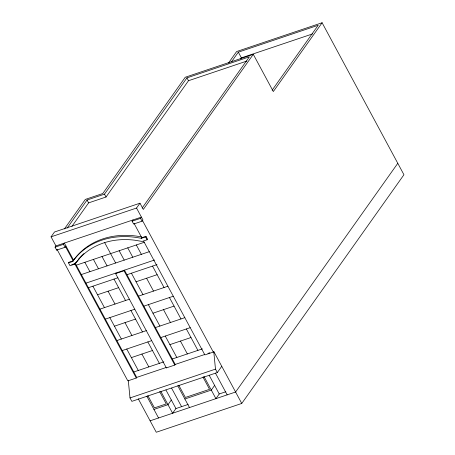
<?xml version="1.0" encoding="UTF-8"?>
<svg xmlns="http://www.w3.org/2000/svg" width="455" height="455" viewBox="0 0 455 455"><rect width="100%" height="100%" fill="white"/><g stroke="black" fill="none" stroke-linecap="round" stroke-linejoin="round"><path stroke-width="0.68" d="M65.964 246.024L65.082 247.27L56.653 250.125L55.055 247.162L55.942 245.91L51.057 236.845L54.492 231.999L139.975 203.197L143.319 209.408L253.287 54.333L273.324 91.54L322.106 22.75L403.943 174.737L241.753 403.448L156.275 432.25L138.252 398.785M64.405 228.945L85.352 199.404L102.79 193.529L185.242 77.259L253.287 54.333M67.147 228.097L87.059 200.018L104.491 194.143L186.948 77.873L249.368 56.841L142.148 208.037M71.936 226.368L88.6 202.879L106.032 197.004L188.484 80.728L246.877 61.055M56.653 250.125L57.097 249.505L127.832 380.88L136.267 378.037L136.71 377.411L166.132 367.498M55.055 247.162L63.49 244.318L64.377 243.067L73.608 260.209L72.72 261.46L68.5 262.882L70.042 265.737L74.973 264.076L79.039 258.918A76.599 63.211 35.3 0 1 134.635 240.189L142.153 241.44L147.084 239.779L147.528 239.154L145.987 236.293L141.772 237.715L141.329 238.34A79.995 66.015 35.3 0 0 72.72 261.46M68.5 262.882L68.944 262.256L73.164 260.834L65.526 246.644M74.256 264.315L74.7 263.69L136.267 378.037M74.973 264.076L79.926 257.672A76.599 63.211 35.3 0 1 83.959 253.571M78.601 259.475L79.488 258.224M228.438 63.097L236.623 51.551L322.106 22.75M231.413 61.914L238.329 52.166L318.187 25.258L272.158 90.17M240.593 59.031L241.406 57.882L312.539 33.915M51.057 236.845L136.54 208.043L139.975 203.197M136.54 208.043L142.944 219.941L142.057 221.187L133.633 224.048L132.098 221.198L132.985 219.947M132.098 221.198L140.532 218.355L141.42 217.109L55.942 245.91M204.653 354.519L175.238 364.432L174.794 365.058L166.354 367.902L115.593 273.62L116.036 272.994M141.329 238.34L145.549 236.918L145.987 236.293M115.593 273.62L124.027 270.776L124.471 270.151L175.238 364.432M166.354 367.902L166.797 367.276M171.325 399.985L168.003 404.671L153.944 409.409M143.643 241.195L204.881 354.917L213.315 352.079L213.759 351.453L241.753 403.448M188.177 404.432L175.937 408.556L172.616 413.242L160.933 391.55M128.276 380.255L129.999 397.932L131.848 401.361L217.325 372.554L221.756 366.309M214.629 385.396L211.302 390.083L184.872 398.989M225.856 391.738L219.242 393.967L215.92 398.654L203.903 376.33M397.789 163.311L235.599 392.022L150.122 420.824M75.86 262.825L75.143 263.064L136.71 377.411M71.685 264.708L74.7 263.69M76.286 265.191L144.235 242.293M81.331 274.564L149.286 251.666M85.95 283.135L154.558 260.015M88.412 287.702L117.856 277.783M126.934 274.723L157.02 264.588M97.524 294.76L118.613 287.651M136.045 281.781L157.134 274.672M99.946 309.133L129.391 299.208M138.468 296.154L167.912 286.229M105.332 319.131L134.777 309.207M143.854 306.152L173.298 296.228M114.444 326.184L135.533 319.08M152.965 313.205L174.055 306.101M116.867 340.556L146.311 330.637M155.394 327.577L184.832 317.658M122.253 350.555L151.697 340.636M160.774 337.576L190.218 327.657M131.364 357.613L152.453 350.504M169.891 344.634L190.981 337.525M133.787 371.985L163.874 361.844M172.314 359.006L202.401 348.866M207.918 353.421L209.863 352.762M129.999 397.932L215.477 369.13L213.759 351.453M238.329 52.166L241.406 57.882M186.948 77.873L188.484 80.728M142.5 220.567L213.315 352.079M140.532 218.355L142.057 221.187M145.549 236.918L147.084 239.779M215.477 369.13L217.325 372.554M215.46 373.123L227.164 394.86M134.071 223.422L141.772 237.715M152.522 266.101L164.056 287.532M169.442 297.53L180.976 318.955M186.362 328.954L197.902 350.384M209.243 375.398L219.242 393.967M136.324 244.961L141.368 254.334M104.491 194.143L106.032 197.004M202.987 377.104L209.562 389.315L185.384 397.465L178.804 385.248M146.59 278.227L153.511 291.081M163.51 309.65L170.437 322.51M180.436 341.079L187.358 353.933M127.747 247.85L132.792 257.223M131.432 273.21L142.967 294.635M148.353 304.634L159.893 326.059M165.273 336.063L176.813 357.488M119.17 250.745L124.215 260.112M87.059 200.018L88.6 202.879M124.027 270.776L174.794 365.058M104.553 242.418L115.638 263.001M177.803 385.863L189.485 407.561M102.017 256.523L107.061 265.896M114 279.08L125.534 300.51M130.921 310.509L142.455 331.934M147.841 341.933L159.375 363.363M171.586 388.132L181.562 406.662M165.938 389.986L175.937 408.556M93.44 259.413L98.485 268.786M108.068 291.206L114.99 304.065M124.988 322.635L131.91 335.489M141.909 354.058L148.831 366.912M159.682 391.692L166.263 403.909L154.45 407.885L147.875 395.674M84.863 262.302L89.908 271.675M92.911 286.189L104.445 307.614M109.831 317.613L121.366 339.043M126.752 349.042L138.292 370.467M146.874 396.288L158.556 417.98M63.49 244.318L65.082 247.27M73.608 260.209A79.995 66.015 35.3 0 1 141.533 236.953"/></g></svg>
